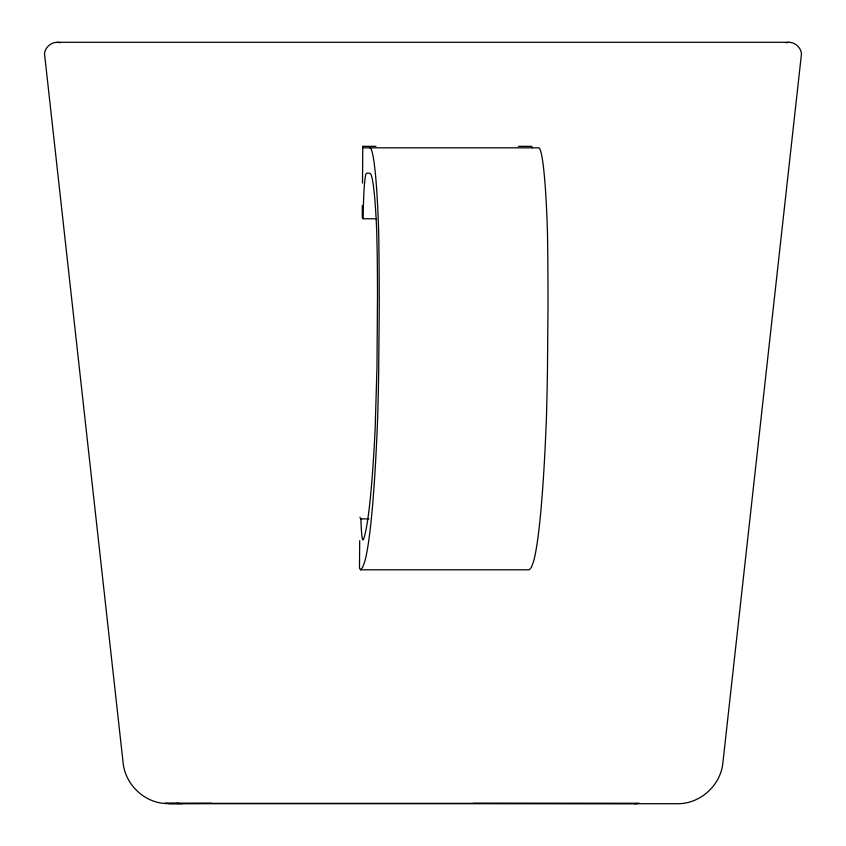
<?xml version="1.0" encoding="UTF-8"?>
<svg xmlns="http://www.w3.org/2000/svg" width="846" height="846" viewBox="0 0 846 846"><rect width="100%" height="100%" fill="white"/><g stroke="black" fill="none" stroke-linecap="round" stroke-linejoin="round"><path stroke-width="1.27" d="M359.698 540.7L359.487 568.11L360.512 569.792L529.289 569.792L531.394 567.38L533.466 561.765A297.771 20.251 -90 0 0 546.505 415.83A308.674 20.991 90 0 0 547.447 371.479L547.986 310.059A308.674 20.991 -90 0 0 547.478 233.084A143.069 9.729 -90 0 0 538.574 147.828L363.706 147.828L362.786 146.337L375.973 146.337M362.342 205.451L362.257 217.274L363.167 218.765L376.354 218.765M362.511 183.117L362.786 146.337M360.512 569.792L362.617 567.38L364.689 561.765A297.771 20.251 90 0 0 377.728 415.83A308.674 20.991 -90 0 0 378.68 371.479L379.22 310.059A308.674 20.991 90 0 0 378.701 233.084A143.069 9.729 -90 0 0 369.797 147.828M168.714 803.7L677.286 803.7C700.012 804.091 720.781 785.395 722.886 762.796L801.49 53.721C800.824 47.408 795.113 42.279 788.758 42.3L57.242 42.3C50.887 42.279 45.176 47.408 44.51 53.721L123.114 762.796C125.123 783.417 142.519 801.099 163.141 803.362L639.185 803.362L634.553 803.7M785.67 42.681L788.758 42.3M518.376 146.337L531.563 146.337L532.483 147.828M359.867 517.213L360.904 518.894L368.814 518.894M211.944 803.362L164.843 803.467L179.024 803.52M473.094 803.372L637.049 803.52M176.581 803.362L181.858 803.7M57.242 42.3L60.33 42.681M360.904 518.894A32.994 2.242 -90 0 0 363.389 539.484L364.288 537.051A272.359 18.527 90 0 0 375.201 427.653L376.999 365.736L377.496 295.127A283.294 19.268 -90 0 0 377.21 252.668L376.703 231.275A117.657 8.005 -90 0 0 370.717 174.033L369.744 173.197L366.635 173.197A51.225 3.479 90 0 0 363.167 218.765"/></g></svg>
